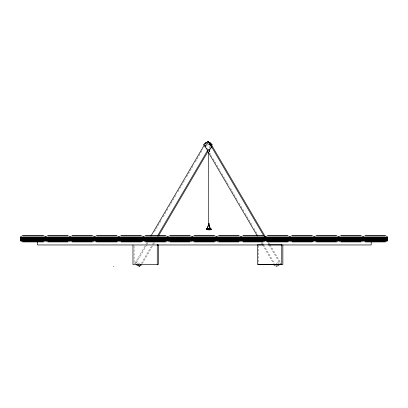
<?xml version="1.0" encoding="UTF-8"?>
<svg xmlns="http://www.w3.org/2000/svg" width="408" height="408" viewBox="0 0 408 408"><rect width="100%" height="100%" fill="white"/><g stroke="black" fill="none" stroke-linecap="round" stroke-linejoin="round"><path stroke-width="0.31" stroke-dasharray="2.04 1.53" d="M209.748 149.389L209.615 151.847L209.748 149.389L208.177 149.389M209.115 150.98L209.095 151.271M209.115 151.429L209.085 151.052M209.233 151.603L209.233 150.97M134.864 263.435L145.789 244.805M146.11 244.259L147.074 242.612M136.507 262.344L146.788 244.81M147.109 244.264L148.073 242.617M154.499 231.657L161.884 219.055M163.169 216.867L167.989 208.646M169.274 206.453L176.664 193.851M177.944 191.663L185.334 179.061M186.619 176.868L194.009 164.266M195.294 162.073L202.679 149.471M203.964 147.278L205.571 144.539M141.336 263.461L152.255 244.831M152.577 244.285L153.541 242.638M210.079 146.202L208.151 149.491L209.748 149.517M142.336 263.466L153.255 244.836M153.576 244.29L154.54 242.643M208.508 150.593L210.757 146.758M206.8 143.83C204.668 145.146 205.117 148.716 207.478 149.522M211.308 148.17L209.926 149.359L208.728 149.624M211.013 148.736L208.733 149.741M207.519 149.41C205.326 148.691 205.076 145.692 206.295 144.238M209.049 150.919L209.365 151.47M268.76 242.612L269.724 244.259M270.045 244.805L280.964 263.435M267.76 242.617L268.724 244.264M269.045 244.81L279.322 262.344M205.433 145.656L207.682 149.491M209.61 152.781L211.859 156.616M213.144 158.809L220.529 171.411M221.814 173.599L229.204 186.201M230.489 188.394L237.874 200.996M239.159 203.189L243.979 211.41M245.264 213.598L252.654 226.2M253.939 228.393L257.795 234.967M262.288 242.638L263.252 244.285M263.573 244.831L274.497 263.461M204.434 145.661L207.004 150.042M261.288 242.643L262.252 244.29M262.574 244.836L273.498 263.466M258.555 245.591L258.555 263.956M134.079 246.111L134.079 263.838M208.58 150.904A0.597 0.597 0 0 1 209.523 151.49M208.565 151.006A0.561 0.561 0 0 1 209.59 151.429M134.946 263.609A2.81 0.423 30.4 0 1 136.083 263.706M276.262 263.614A2.81 0.423 -30.4 0 1 279.138 262.262A2.81 0.423 -30.4 0 1 278.108 263.456M279.75 263.706A2.81 0.423 -30.4 0 1 280.882 263.609M207.866 144.764A2.81 0.423 -30.4 0 1 205.515 145.738A2.81 0.423 -30.4 0 1 206.647 144.544M137.726 263.456A2.81 0.423 30.4 0 1 136.695 262.262A2.81 0.423 30.4 0 1 139.567 263.614M211.104 147.232A2.81 2.81 0 0 1 206.989 148.935A2.81 2.81 0 0 1 206.407 144.519"/><path stroke-width="0.61" d="M211.864 147.048L211.324 144.611L209.243 143.234M209.222 143.468C210.88 143.417 212.415 145.926 211.584 147.619M207.075 228.699L208.733 224.262L210.39 228.699M207.233 228.725L208.728 224.42L210.232 228.725M150.924 236.038L204.25 145.085M204.893 143.988L205.535 142.892M139.73 266.2L140.694 264.557M157.396 236.064L207.83 150.042M158.396 236.069L207.866 151.689M211.4 145.661L212.043 144.565M206.642 229.622C205.622 228.959 210.757 230.974 211.109 229.112M206.341 229.286L206.581 228.643L207.228 228.602L207.228 229.633M210.885 229.429L211.109 229.255L206.683 229.561M210.844 229.541L211.048 229.27M211.109 229.194L210.844 228.628L210.222 228.602L210.222 229.633M210.885 229.566L210.885 228.669M21.675 236.161L20.507 236.686M46.879 236.161L45.706 236.686M44.441 241.536L45.222 241.169M71.298 236.161L70.13 236.686M68.86 241.536L69.641 241.169M95.717 236.161L94.549 236.686M93.279 241.536L94.059 241.169M120.141 236.161L118.968 236.686M117.703 241.536L118.483 241.169M144.559 236.161L143.392 236.686M142.122 241.536L142.902 241.169M168.978 236.161L167.81 236.686M166.541 241.536L167.321 241.169M193.402 236.161L192.229 236.686M190.964 241.536L191.745 241.169M217.821 236.161L216.653 236.686M215.383 241.536L216.164 241.169M242.24 236.161L241.072 236.686M239.802 241.536L240.582 241.169M266.664 236.161L265.491 236.686M264.226 241.536L265.006 241.169M291.082 236.161L289.915 236.686M288.645 241.536L289.425 241.169M315.501 236.161L314.333 236.686M313.064 241.536L313.844 241.169M339.925 236.161L338.752 236.686M337.482 241.536L338.268 241.169M364.344 236.161L363.176 236.686M361.906 241.536L362.686 241.169M386.325 241.536L387.105 241.169M208.06 228.944L207.539 229.245L209.911 229.255L209.911 228.98L208.06 228.944L208.06 229.281M206.341 229.112L206.683 229.602L210.768 229.561M207.29 228.567L210.176 228.567M207.228 228.689L209.656 228.689M22.664 235.85L43.447 235.85M47.869 235.85L67.871 235.85M72.287 235.85L92.29 235.85M96.711 235.85L116.708 235.85M121.13 235.85L141.132 235.85M145.549 235.85L165.551 235.85M169.973 235.85L189.97 235.85M194.392 235.85L214.389 235.85M218.81 235.85L238.813 235.85M243.234 235.85L263.231 235.85M267.653 235.85L287.65 235.85M292.072 235.85L312.074 235.85M316.496 235.85L336.493 235.85M340.915 235.85L360.912 235.85M365.333 235.85L385.336 235.85M22.154 235.931L43.962 235.931M47.353 235.931L68.381 235.931M71.777 235.931L92.8 235.931M96.196 235.931L117.224 235.931M120.615 235.931L141.642 235.931M145.039 235.931L166.061 235.931M169.458 235.931L190.485 235.931M193.876 235.931L214.904 235.931M218.3 235.931L239.323 235.931M242.719 235.931L263.746 235.931M267.138 235.931L288.165 235.931M291.562 235.931L312.584 235.931M315.981 235.931L337.008 235.931M340.4 235.931L361.427 235.931M364.823 235.931L385.846 235.931M20.4 237.349L20.818 237.349M21.18 237.349L387.6 237.349M20.4 237.517L20.818 237.517M21.18 237.517L387.6 237.517M20.4 237.915L20.956 237.915M21.18 237.915L387.6 237.915M20.4 238.083L20.956 238.083M21.18 238.083L387.6 238.083M20.4 238.614L20.956 238.614M21.18 238.614L387.6 238.614M20.4 239.083L20.956 239.083M21.18 239.083L387.6 239.083M20.4 239.613L20.956 239.613M21.18 239.613L387.6 239.613M20.4 239.782L20.956 239.782M21.18 239.782L387.6 239.782M20.4 240.179L20.818 240.179M21.18 240.179L387.6 240.179M20.4 240.348L20.818 240.348M21.18 240.348L387.6 240.348M96.268 241.444L96.625 241.444M116.795 241.444L117.147 241.444M141.214 241.444L141.571 241.444M267.215 241.444L267.566 241.444M287.737 241.444L288.094 241.444M312.156 241.444L312.513 241.444M22.154 241.766L43.962 241.766M47.353 241.766L68.381 241.766M71.777 241.766L92.8 241.766M96.196 241.766L117.224 241.766M120.615 241.766L141.642 241.766M145.039 241.766L166.061 241.766M169.458 241.766L190.485 241.766M193.876 241.766L214.904 241.766M218.3 241.766L239.323 241.766M242.719 241.766L263.746 241.766M267.138 241.766L288.165 241.766M291.562 241.766L312.584 241.766M315.981 241.766L337.008 241.766M340.4 241.766L361.427 241.766M364.823 241.766L385.846 241.766M22.664 241.847L43.447 241.847M47.869 241.847L67.871 241.847M72.287 241.847L92.29 241.847M96.711 241.847L116.708 241.847M121.13 241.847L141.132 241.847M145.549 241.847L165.551 241.847M169.973 241.847L189.97 241.847M194.392 241.847L214.389 241.847M218.81 241.847L238.813 241.847M243.234 241.847L263.231 241.847M267.653 241.847L287.65 241.847M292.072 241.847L312.074 241.847M316.496 241.847L336.493 241.847M340.915 241.847L360.912 241.847M365.333 241.847L385.336 241.847M157.131 244.841L158.381 244.841L158.381 264.476L157.131 264.476M263.573 244.958L37.485 244.958L37.485 241.939M268.03 244.958L371.204 244.958L371.204 241.939M258.555 264.588L282.861 264.588L282.861 244.958M113.531 266.281L113.863 266.281M387.493 236.686L386.325 236.161M363.074 236.686L361.906 236.161M338.655 236.686L337.482 236.161M314.231 236.686L313.064 236.161M289.813 236.686L288.645 236.161M265.394 236.686L264.226 236.161M240.97 236.686L239.802 236.161M216.551 236.686L215.383 236.161M192.132 236.686L190.964 236.161M167.714 236.686L166.541 236.161M143.29 236.686L142.122 236.161M118.871 236.686L117.703 236.161M94.452 236.686L93.279 236.161M70.028 236.686L68.86 236.161M45.609 236.686L44.441 236.161M363.564 241.169L364.344 241.536M339.14 241.169L339.925 241.536M314.721 241.169L315.501 241.536M290.302 241.169L291.082 241.536M265.878 241.169L266.664 241.536M241.459 241.169L242.24 241.536M217.041 241.169L217.821 241.536M192.617 241.169L193.402 241.536M168.198 241.169L168.978 241.536M143.779 241.169L144.559 241.536M119.355 241.169L120.141 241.536M94.937 241.169L95.717 241.536M70.518 241.169L71.298 241.536M46.094 241.169L46.879 241.536M20.895 241.169L21.675 241.536M206.341 229.194L206.581 229.592L206.565 228.669M210.293 142.892L210.936 143.988M211.579 145.085L265.225 236.589M208.651 141.8L264.226 236.589M203.791 144.565L204.434 145.661M207.325 150.593L257.433 236.069M273.819 264.012L274.462 265.108M210.722 228.602L210.722 229.633M210.059 229.633L210.059 228.602L209.656 228.602L209.656 229.633M209.493 229.633L209.493 228.602L208.957 228.602L208.957 229.633M209.391 228.944L209.391 229.281M208.656 152.184L208.656 153.163M208.656 153.617L208.656 154.596M208.656 155.05L208.656 156.029M208.656 156.483L208.656 157.463M208.656 157.916L208.656 158.896M208.656 159.35L208.656 160.329M208.656 160.783L208.656 161.762M208.656 162.216L208.656 163.195M208.656 163.649L208.656 164.628M208.656 165.082L208.656 166.061M208.656 166.515L208.656 167.494M208.656 167.948L208.656 168.927M208.656 169.381L208.656 170.36M208.656 170.814L208.656 171.794M208.656 172.247L208.656 173.227M208.656 173.68L208.656 174.66M208.656 175.114L208.656 176.093M208.656 176.547L208.656 177.526M208.656 177.98L208.656 178.959M208.656 179.413L208.656 180.392M208.656 180.846L208.656 181.825M208.656 182.279L208.656 183.258M208.656 183.712L208.656 184.691M208.656 185.145L208.656 186.124M208.656 186.578L208.656 187.558M208.656 188.011L208.656 188.991M208.656 189.445L208.656 190.424M208.656 190.878L208.656 191.857M208.656 192.311L208.656 193.29M208.656 193.744L208.656 194.723M208.656 195.177L208.656 196.156M208.656 196.61L208.656 197.589M208.656 198.043L208.656 199.022M208.656 199.476L208.656 200.456M208.656 200.909L208.656 201.889M208.656 202.343L208.656 203.322M208.656 203.776L208.656 204.755M208.656 205.209L208.656 206.188M208.656 206.642L208.656 207.621M208.656 208.075L208.656 209.054M208.656 209.508L208.656 210.487M208.656 210.941L208.656 211.92M208.656 212.374L208.656 213.353M208.656 213.807L208.656 214.786M208.656 215.24L208.656 216.22M208.656 216.674L208.656 217.653M208.656 218.107L208.656 219.086M208.656 219.54L208.656 220.519M208.656 220.973L208.656 221.952M208.656 222.406L208.656 223.385M208.493 229.633L208.493 228.602L207.958 228.602L207.958 229.633M207.794 229.633L207.794 228.602L207.391 228.602L207.391 229.633M206.729 228.602L206.729 229.633M206.402 228.898L206.402 229.332M157.274 244.958L157.274 264.588L132.972 264.588L132.972 244.958M205.861 143.32A2.81 0.423 30.4 0 1 206.249 142.953M206.749 143.162A2.81 0.423 30.4 0 1 210.074 145.228M137.924 264.705A2.81 0.423 30.4 0 1 139.541 266.281A2.81 0.423 30.4 0 1 136.083 264.547M276.889 264.216A2.81 0.423 -30.4 0 1 274.645 265.19A2.81 0.423 -30.4 0 1 275.171 264.358M204.117 144.621A2.81 0.423 -30.4 0 1 206.224 142.693A2.81 0.423 -30.4 0 1 208.325 142.229M209.584 142.953A2.81 0.423 -30.4 0 1 209.584 143.641M279.75 264.547A2.81 0.423 -30.4 0 1 276.813 266.138A2.81 0.423 -30.4 0 1 276.43 265.771M141.29 264.935A2.81 0.423 30.4 0 1 140.153 264.838M207.504 142.229A2.81 0.423 30.4 0 1 208.779 142.249A2.81 0.423 30.4 0 1 212.007 144.458A2.81 0.423 30.4 0 1 209.61 143.667M209.799 144.07A2.81 2.81 0 0 1 211.201 146.503M209.146 223.599L208.361 223.599L208.361 224.971L209.146 224.971L209.146 223.599M281.755 244.841L257.453 244.841L257.453 264.476L281.755 264.476L281.755 244.841"/></g></svg>
